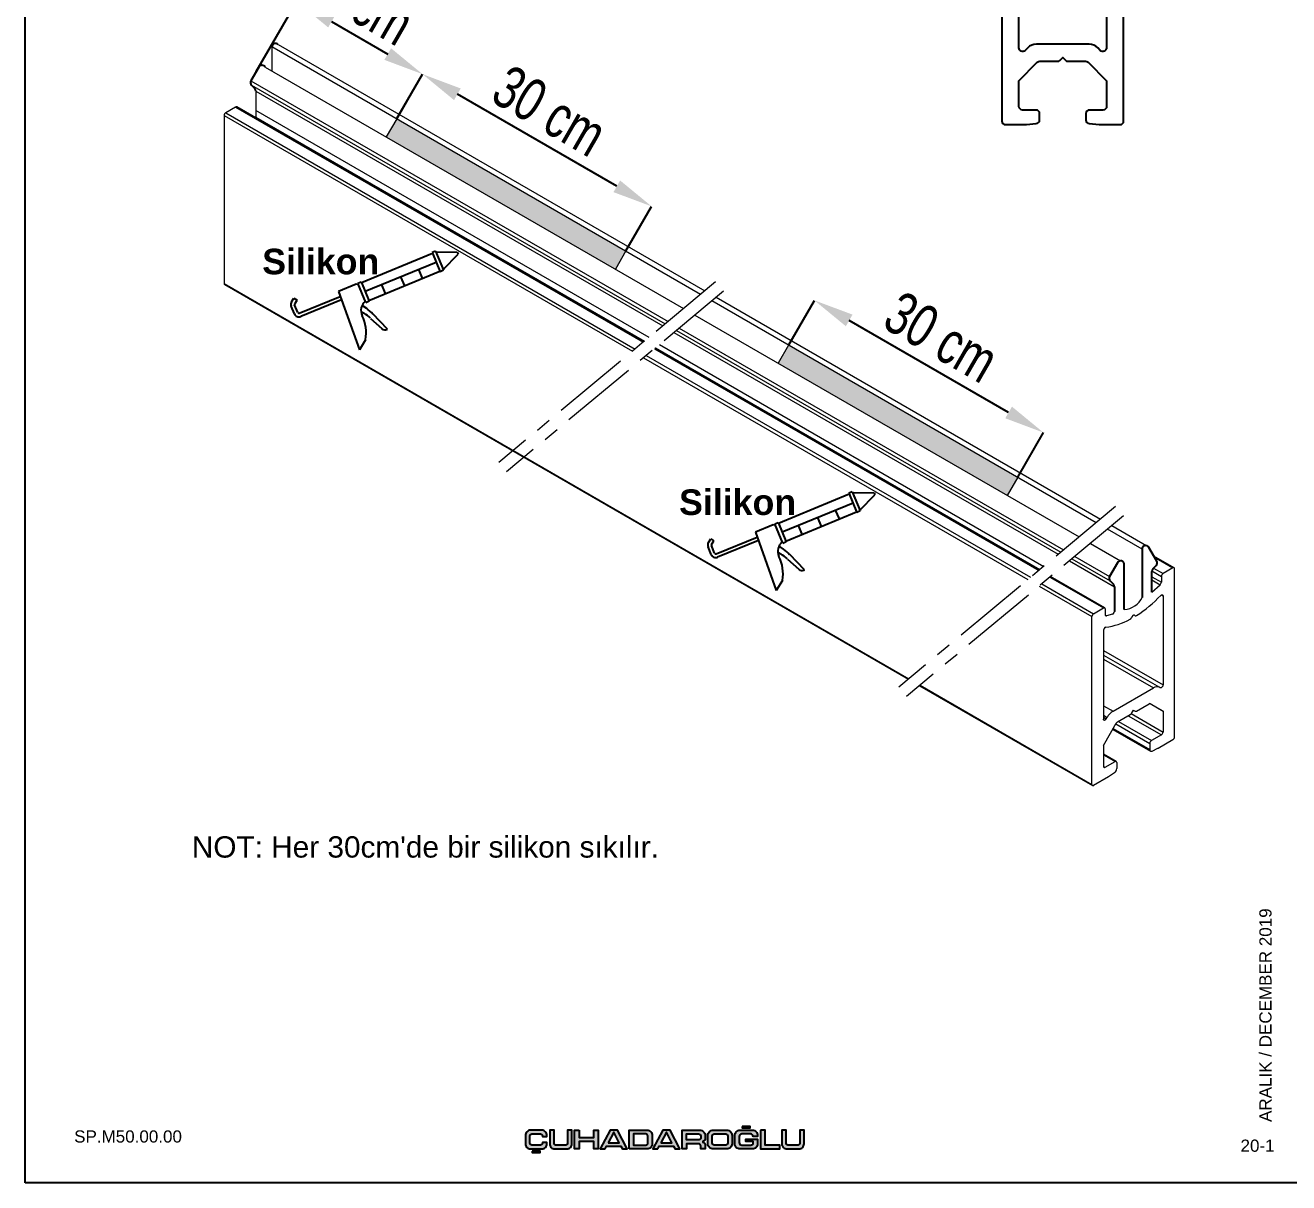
# Model space of a CAD drawing. Header units: millimetres. Extents: x 39 to 459, y 26 to 647.
# Drawn here: x 38.6 to 246.1, y 350.2 to 540.3 of the extents above; entities that cross this region are included whole.
import ezdxf

# ---------------------------------------------------------------- set-up
doc = ezdxf.new("R2010")
doc.units = ezdxf.units.MM
doc.header["$PDSIZE"] = -1
doc.linetypes.add('CENTER', pattern=[10.16, 6.35, -1.27, 1.27, -1.27])
doc.layers.add('1', color=1, linetype='Continuous')
doc.layers.add('ANTET', color=7, linetype='Continuous')
doc.layers.add('TABLO', color=7, linetype='Continuous', lineweight=15)
doc.layers.add('TABLO_GRİ', color=8, linetype='Continuous', lineweight=15)
doc.styles.add('SLDTEXTSTYLE3', font='TXT', dxfattribs={"width": 0.75})
doc.dimstyles.new('SLDDIMSTYLE1', dxfattribs={"dimtxt": 7, "dimasz": 6.604, "dimexe": 0, "dimexo": 0.0625, "dimgap": 1.75, "dimtad": 1, "dimlfac": 0.25, "dimrnd": 1e-09, "dimzin": 12, "dimdsep": 46, "dimtxsty": 'SLDTEXTSTYLE3', "dimsah": 1, "dimcen": 0.09, "dimadec": 0, "dimazin": 3, "dimtfac": 1, "dimtofl": 0, "dimtmove": 0, "dimatfit": 3, "dimfxl": 1, "dimfrac": 2, "dimtolj": 1, "dimtzin": 12, "dimarcsym": 0})

# ---------------------------------------------------------------- blocks, each defined once
blk = doc.blocks.new('*D2')
at = {"layer": 'Defpoints', "color": 0}
for p in [(76.5, 532.65), (103.85, 532.28), (99.63, 524.97)]:
    blk.add_point(p, dxfattribs=at)
at = {"layer": 'TABLO', "color": 0, "lineweight": -2}
for p, q in [((76.53, 532.7), (83.18, 544.21)), ((88.9, 540.91), (98.13, 535.58)), ((99.66, 525.02), (103.85, 532.28))]:
    blk.add_line(p, q, dxfattribs=at)
at = {"layer": 'TABLO', "color": 0}
for points in [[(89.45, 541.87), (88.35, 539.96), (83.18, 544.21)], [(97.58, 534.63), (98.68, 536.53), (103.85, 532.28)]]:
    blk.add_solid(points, dxfattribs=at)
at = {"layer": 'TABLO', "color": 0, "insert": (96.58, 546.58), "char_height": 7, "attachment_point": 2, "rotation": 330.0027, "style": 'SLDTEXTSTYLE3'}
blk.add_mtext('\\A1;2 cm', dxfattribs=at)
blk = doc.blocks.new('*D3')
at = {"layer": 'Defpoints', "color": 0}
for p in [(168.21, 495.12), (163.96, 487.76), (201.59, 466.03)]:
    blk.add_point(p, dxfattribs=at)
at = {"layer": 'TABLO', "color": 0, "lineweight": -2}
for p, q in [((163.99, 487.81), (168.21, 495.12)), ((200.12, 476.7), (173.93, 491.82)), ((201.62, 466.09), (205.84, 473.4))]:
    blk.add_line(p, q, dxfattribs=at)
at = {"layer": 'TABLO', "color": 0}
for points in [[(174.48, 492.78), (173.38, 490.87), (168.21, 495.12)], [(199.57, 475.75), (200.67, 477.66), (205.84, 473.4)]]:
    blk.add_solid(points, dxfattribs=at)
at = {"layer": 'TABLO', "color": 0, "insert": (190.86, 492.15), "char_height": 7, "attachment_point": 2, "rotation": 330.0027, "style": 'SLDTEXTSTYLE3'}
blk.add_mtext('\\A1;30 cm', dxfattribs=at)
blk = doc.blocks.new('1')
at = {"layer": '1', "color": 1, "linetype": 'Continuous', "lineweight": 25}
for p, q in [((742.59, 140.2), (752.3, 144.21)), ((752.71, 144.48), (752.26, 144.29)), ((752.26, 144.29), (752.3, 144.21)), ((752.3, 144.21), (753.31, 141.74)), ((752.71, 144.48), (753.8, 141.85)), ((752.76, 144.38), (755.7, 144.32)), ((753.76, 141.95), (755.81, 144.07)), ((755.7, 144.32), (755.81, 144.07)), ((743.1, 138.97), (752.81, 142.98)), ((750.39, 141.98), (750.9, 140.75)), ((753.8, 141.85), (753.35, 141.66)), ((742.1, 140.1), (742.55, 140.28)), ((743.19, 137.46), (742.1, 140.1)), ((742.55, 140.28), (742.59, 140.2)), ((742.59, 140.2), (743.61, 137.73)), ((743.61, 137.73), (753.31, 141.74)), ((747.95, 140.97), (748.46, 139.74)), ((753.35, 141.66), (753.31, 141.74)), ((741.86, 139.93), (739.44, 138.93)), ((739.44, 138.93), (742.3, 130.97)), ((742.19, 139.89), (741.86, 139.93)), ((745.31, 139.88), (745.82, 138.65)), ((733.4, 135.88), (732.97, 136.92)), ((733.03, 137.54), (733.35, 138.04)), ((733.35, 138.04), (733.77, 137.76)), ((733.87, 136.07), (733.43, 137.11)), ((733.45, 137.27), (733.77, 137.76)), ((734.08, 135.98), (739.67, 138.28)), ((739.86, 137.82), (734.27, 135.51)), ((743.3, 136.6), (742.68, 137.05)), ((743.19, 137.46), (743.64, 137.65)), ((743.64, 137.65), (743.61, 137.73)), ((742.52, 136.23), (742.94, 135.96)), ((743.84, 135.27), (745.39, 133.86)), ((746.17, 133.77), (744.14, 135.87)), ((746.1, 133.74), (746.17, 133.77)), ((743.14, 132.35), (742.3, 130.97))]:
    blk.add_line(p, q, dxfattribs=at)
for centre, radius, start, end in [((733.59, 137.18), 0.667, 146.955, 202.4418), ((733.59, 137.18), 0.167, 146.955, 202.4418), ((744.17, 136.33), 1.65, 129.1056, 205.0301), ((734.02, 136.13), 0.667, 202.4418, 292.4418), ((734.02, 136.13), 0.167, 202.4418, 292.4418), ((738.05, 133.3), 5.18, 349.342, 26.7738), ((739.35, 130.34), 6.67, 47.7021, 57.4658), ((739.34, 131.23), 6.67, 44.0229, 53.5851), ((745.84, 134.35), 0.667, 227.7021, 292.4418)]:
    blk.add_arc(centre, radius, start, end, dxfattribs=at)
at = {"color": 1, "insert": (729, 144.8), "char_height": 3.5, "attachment_point": 1}
blk.add_mtext_dynamic_manual_height_columns('{\\fArial|b1|i0|c162|p34;Silikon}', width=15.3544, gutter_width=12.5, heights=[0], dxfattribs=at)
blk = doc.blocks.new('3874')
at = {"color": 0}
for points in [[(4037.9, 972.46), (4037.9, 976.16, 0.767327), (4037.34, 976.31), (4036.69, 975.19, 0.339454), (4036.73, 974.83), (4037.01, 974.55, -0.198912), (4037.1, 974.34), (4037.1, 972.3, -0.493145), (4036.72, 972.01), (4035.72, 972.28, -0.339454), (4035.5, 972.57), (4035.5, 972.96, 0.414214), (4035.2, 973.26), (4034.2, 973.26, 0.414214), (4033.9, 972.96), (4033.9, 955.56, 0.414214), (4034.2, 955.26), (4035.89, 955.26, 0.02182), (4035.91, 955.26), (4036.72, 955.34, 0.388879), (4037, 955.64), (4037, 956.16, 0.414214), (4036.7, 956.46), (4035.6, 956.46, -0.414214), (4035.3, 956.76), (4035.3, 958.86), (4036.81, 960.38, -0.198912), (4037.02, 960.46), (4038.51, 960.46, 0.198912), (4038.65, 960.52), (4038.9, 960.76), (4039.14, 960.52, 0.198912), (4039.28, 960.46), (4040.77, 960.46, -0.198912), (4040.98, 960.38), (4042.5, 958.86), (4042.5, 956.76, -0.414214), (4042.2, 956.46), (4041.1, 956.46, 0.414214), (4040.8, 956.16), (4040.8, 955.64, 0.388879), (4041.07, 955.34), (4041.89, 955.26, 0.02182), (4041.91, 955.26), (4043.6, 955.26, 0.414214), (4043.9, 955.56), (4043.9, 972.96, 0.414214), (4043.6, 973.26), (4042.6, 973.26, 0.414214), (4042.3, 972.96), (4042.3, 972.57, -0.339454), (4042.07, 972.28), (4041.07, 972.01, -0.493145), (4040.7, 972.3), (4040.7, 974.34, -0.198912), (4040.78, 974.55), (4041.06, 974.83, 0.339454), (4041.11, 975.19), (4040.46, 976.31, 0.767327), (4039.9, 976.16), (4039.9, 972.46, -1)], [(4035.81, 961.36, -0.668179), (4035.3, 961.57), (4035.3, 970.97, -0.493145), (4035.67, 971.26), (4038.38, 970.53, 0.017693), (4038.52, 970.5, 0.249075), (4038.79, 970.58), (4038.9, 970.69), (4039.01, 970.58, 0.249075), (4039.28, 970.5, 0.017693), (4039.41, 970.53), (4042.12, 971.26, -0.493145), (4042.5, 970.97), (4042.5, 961.57, -0.668179), (4041.98, 961.36), (4041.77, 961.57, 0.198912), (4041.06, 961.86), (4036.73, 961.86, 0.198912), (4036.02, 961.57)]]:
    blk.add_lwpolyline(points, format="xyb", close=True, dxfattribs=at)
blk = doc.blocks.new('*D6')
at = {"layer": 'Defpoints', "color": 0}
for p in [(103.85, 532.28), (99.6, 524.91), (137.23, 503.19)]:
    blk.add_point(p, dxfattribs=at)
at = {"layer": 'TABLO', "color": 0, "lineweight": -2}
for p, q in [((99.63, 524.97), (103.85, 532.28)), ((135.76, 513.86), (109.57, 528.98)), ((137.26, 503.24), (141.48, 510.56))]:
    blk.add_line(p, q, dxfattribs=at)
at = {"layer": 'TABLO', "color": 0}
for points in [[(110.12, 529.93), (109.02, 528.02), (103.85, 532.28)], [(135.21, 512.9), (136.31, 514.81), (141.48, 510.56)]]:
    blk.add_solid(points, dxfattribs=at)
at = {"layer": 'TABLO', "color": 0, "insert": (126.5, 529.31), "char_height": 7, "attachment_point": 2, "rotation": 330.0027, "style": 'SLDTEXTSTYLE3'}
blk.add_mtext('\\A1;30 cm', dxfattribs=at)
blk = doc.blocks.new('ÇUHADAROĞLU')
at = {"layer": 'ANTET'}
h = blk.add_hatch(color=7, dxfattribs=at)
h.paths.add_polyline_path([(159.1, 19.64, -0.414214), (159.42, 19.96), (160.84, 19.96, -0.414214), (161.16, 19.64), (161.16, 19.54), (161.9, 19.54), (161.9, 19.73, 0.414214), (161.05, 20.59), (159.21, 20.59, 0.414214), (158.36, 19.73), (158.36, 18.36, 0.414214), (159.21, 17.51), (161.05, 17.51, 0.414214), (161.9, 18.36), (161.9, 18.55), (161.16, 18.55), (161.16, 18.46, -0.414214), (160.84, 18.13), (159.42, 18.13, -0.414214), (159.1, 18.46)])
h.paths.add_polyline_path([(159.48, 17.12), (159.48, 16.9), (160.78, 16.9), (160.78, 17.12)])
h.paths.add_polyline_path([(165.15, 17.51, 0.414214), (166, 18.36), (166, 20.59), (165.29, 20.59), (165.29, 18.39, -0.414214), (165.03, 18.13), (163.32, 18.13, -0.414214), (163.06, 18.39), (163.06, 20.59), (162.35, 20.59), (162.35, 18.36, 0.414214), (163.2, 17.51)])
h.paths.add_polyline_path([(167.19, 18.73), (169.58, 18.73), (169.58, 17.51), (170.32, 17.51), (170.32, 20.59), (169.58, 20.59), (169.58, 19.36), (167.19, 19.36), (167.19, 20.59), (166.45, 20.59), (166.45, 17.51), (167.19, 17.51)])
h.paths.add_polyline_path([(170.66, 17.51), (171.46, 17.51), (171.69, 17.95), (174.05, 17.95), (174.29, 17.51), (175.09, 17.51), (173.48, 20.6), (172.27, 20.6)])
h.paths.add_polyline_path([(171.97, 18.49), (172.87, 20.23), (173.78, 18.49)], flags=16)
h.paths.add_polyline_path([(175.43, 17.51), (178.34, 17.51, 0.414214), (179.19, 18.36), (179.19, 19.73, 0.414214), (178.34, 20.59), (175.43, 20.59)])
h.paths.add_polyline_path([(176.14, 19.96), (178.15, 19.96, -0.414214), (178.47, 19.64), (178.47, 18.46, -0.414214), (178.15, 18.13), (176.14, 18.13)], flags=16)
h.paths.add_polyline_path([(180.34, 17.95), (182.7, 17.95), (182.94, 17.51), (183.74, 17.51), (182.13, 20.6), (180.92, 20.6), (179.31, 17.51), (180.11, 17.51)])
h.paths.add_polyline_path([(180.62, 18.49), (181.52, 20.23), (182.43, 18.49)], flags=16)
h.paths.add_polyline_path([(184.84, 18.34), (186.84, 18.34, -0.414214), (187.17, 18.02), (187.17, 17.51), (187.88, 17.51), (187.88, 18.21, 0.203358), (187.78, 18.44, 0.098259), (187.5, 18.62), (187.5, 18.7, 0.058399), (187.74, 18.83, 0.246853), (187.88, 19.09), (187.88, 19.73, 0.414214), (187.03, 20.59), (184.13, 20.59), (184.13, 17.51), (184.84, 17.51)])
h.paths.add_polyline_path([(184.84, 18.99), (184.84, 19.96), (186.82, 19.96, -0.414214), (187.17, 19.61), (187.17, 19.31, -0.414214), (186.84, 18.99)], flags=16)
h.paths.add_polyline_path([(191.45, 17.51, 0.414214), (192.31, 18.36), (192.31, 19.73, 0.414214), (191.45, 20.59), (189.19, 20.59, 0.414214), (188.33, 19.73), (188.33, 18.36, 0.414214), (189.19, 17.51)])
h.paths.add_polyline_path([(189.37, 18.13, -0.414214), (189.05, 18.46), (189.05, 19.64, -0.414214), (189.37, 19.96), (191.27, 19.96, -0.414214), (191.59, 19.64), (191.59, 18.46, -0.414214), (191.27, 18.13)], flags=16)
h.paths.add_polyline_path([(193.61, 17.51), (195.66, 17.51, 0.414214), (196.51, 18.36), (196.51, 19.11), (194.59, 19.11), (194.59, 18.7), (195.78, 18.7), (195.78, 18.54, -0.414214), (195.37, 18.13), (193.9, 18.13, -0.414214), (193.49, 18.54), (193.49, 19.55, -0.414214), (193.9, 19.96), (195.37, 19.96, -0.407741), (195.78, 19.56), (196.51, 19.56), (196.51, 19.73, 0.414214), (195.66, 20.59), (193.61, 20.59, 0.414214), (192.76, 19.73), (192.76, 18.36, 0.414214)])
h.paths.add_polyline_path([(195.28, 20.97), (195.28, 21.19), (193.99, 21.19), (193.99, 20.97)])
h.paths.add_polyline_path([(200.14, 17.51), (200.14, 18.13), (197.76, 18.13), (197.76, 20.59), (196.97, 20.59), (196.97, 17.51)])
h.paths.add_polyline_path([(201.2, 18.39), (201.2, 20.59), (200.48, 20.59), (200.48, 18.36, 0.414214), (201.34, 17.51), (203.28, 17.51, 0.414214), (204.13, 18.36), (204.13, 20.59), (203.42, 20.59), (203.42, 18.39, -0.414214), (203.16, 18.13), (201.46, 18.13, -0.414214)])
h = blk.add_hatch(color=7, dxfattribs=at)
h.paths.add_polyline_path([(159.1, 19.64, -0.414214), (159.42, 19.96), (160.84, 19.96, -0.414214), (161.16, 19.64), (161.16, 19.54), (161.9, 19.54), (161.9, 19.73, 0.414214), (161.05, 20.59), (159.21, 20.59, 0.414214), (158.36, 19.73), (158.36, 18.36, 0.414214), (159.21, 17.51), (161.05, 17.51, 0.414214), (161.9, 18.36), (161.9, 18.55), (161.16, 18.55), (161.16, 18.46, -0.414214), (160.84, 18.13), (159.42, 18.13, -0.414214), (159.1, 18.46)])
h.paths.add_polyline_path([(159.48, 17.12), (159.48, 16.9), (160.78, 16.9), (160.78, 17.12)])
h.paths.add_polyline_path([(165.15, 17.51, 0.414214), (166, 18.36), (166, 20.59), (165.29, 20.59), (165.29, 18.39, -0.414214), (165.03, 18.13), (163.32, 18.13, -0.414214), (163.06, 18.39), (163.06, 20.59), (162.35, 20.59), (162.35, 18.36, 0.414214), (163.2, 17.51)])
h.paths.add_polyline_path([(167.19, 18.73), (169.58, 18.73), (169.58, 17.51), (170.32, 17.51), (170.32, 20.59), (169.58, 20.59), (169.58, 19.36), (167.19, 19.36), (167.19, 20.59), (166.45, 20.59), (166.45, 17.51), (167.19, 17.51)])
h.paths.add_polyline_path([(170.66, 17.51), (171.46, 17.51), (171.69, 17.95), (174.05, 17.95), (174.29, 17.51), (175.09, 17.51), (173.48, 20.6), (172.27, 20.6)])
h.paths.add_polyline_path([(171.97, 18.49), (172.87, 20.23), (173.78, 18.49)], flags=16)
h.paths.add_polyline_path([(175.43, 17.51), (178.34, 17.51, 0.414214), (179.19, 18.36), (179.19, 19.73, 0.414214), (178.34, 20.59), (175.43, 20.59)])
h.paths.add_polyline_path([(176.14, 19.96), (178.15, 19.96, -0.414214), (178.47, 19.64), (178.47, 18.46, -0.414214), (178.15, 18.13), (176.14, 18.13)], flags=16)
h.paths.add_polyline_path([(180.34, 17.95), (182.7, 17.95), (182.94, 17.51), (183.74, 17.51), (182.13, 20.6), (180.92, 20.6), (179.31, 17.51), (180.11, 17.51)])
h.paths.add_polyline_path([(180.62, 18.49), (181.52, 20.23), (182.43, 18.49)], flags=16)
h.paths.add_polyline_path([(184.84, 18.34), (186.84, 18.34, -0.414214), (187.17, 18.02), (187.17, 17.51), (187.88, 17.51), (187.88, 18.21, 0.203358), (187.78, 18.44, 0.098259), (187.5, 18.62), (187.5, 18.7, 0.058399), (187.74, 18.83, 0.246853), (187.88, 19.09), (187.88, 19.73, 0.414214), (187.03, 20.59), (184.13, 20.59), (184.13, 17.51), (184.84, 17.51)])
h.paths.add_polyline_path([(184.84, 18.99), (184.84, 19.96), (186.82, 19.96, -0.414214), (187.17, 19.61), (187.17, 19.31, -0.414214), (186.84, 18.99)], flags=16)
h.paths.add_polyline_path([(191.45, 17.51, 0.414214), (192.31, 18.36), (192.31, 19.73, 0.414214), (191.45, 20.59), (189.19, 20.59, 0.414214), (188.33, 19.73), (188.33, 18.36, 0.414214), (189.19, 17.51)])
h.paths.add_polyline_path([(189.37, 18.13, -0.414214), (189.05, 18.46), (189.05, 19.64, -0.414214), (189.37, 19.96), (191.27, 19.96, -0.414214), (191.59, 19.64), (191.59, 18.46, -0.414214), (191.27, 18.13)], flags=16)
h.paths.add_polyline_path([(193.61, 17.51), (195.66, 17.51, 0.414214), (196.51, 18.36), (196.51, 19.11), (194.59, 19.11), (194.59, 18.7), (195.78, 18.7), (195.78, 18.54, -0.414214), (195.37, 18.13), (193.9, 18.13, -0.414214), (193.49, 18.54), (193.49, 19.55, -0.414214), (193.9, 19.96), (195.37, 19.96, -0.407741), (195.78, 19.56), (196.51, 19.56), (196.51, 19.73, 0.414214), (195.66, 20.59), (193.61, 20.59, 0.414214), (192.76, 19.73), (192.76, 18.36, 0.414214)])
h.paths.add_polyline_path([(195.28, 20.97), (195.28, 21.19), (193.99, 21.19), (193.99, 20.97)])
h.paths.add_polyline_path([(200.14, 17.51), (200.14, 18.13), (197.76, 18.13), (197.76, 20.59), (196.97, 20.59), (196.97, 17.51)])
h.paths.add_polyline_path([(201.2, 18.39), (201.2, 20.59), (200.48, 20.59), (200.48, 18.36, 0.414214), (201.34, 17.51), (203.28, 17.51, 0.414214), (204.13, 18.36), (204.13, 20.59), (203.42, 20.59), (203.42, 18.39, -0.414214), (203.16, 18.13), (201.46, 18.13, -0.414214)])
at = {"layer": 'ANTET', "color": 7}
for points in [[(193.99, 21.19), (193.99, 20.97), (195.28, 20.97), (195.28, 21.19)], [(193.99, 21.19), (193.99, 20.97), (195.28, 20.97), (195.28, 21.19)], [(167.19, 20.59), (167.19, 19.36), (169.58, 19.36), (169.58, 20.59), (170.32, 20.59), (170.32, 17.51), (169.58, 17.51), (169.58, 18.73), (167.19, 18.73), (167.19, 17.51), (166.45, 17.51), (166.45, 20.59)], [(167.19, 20.59), (167.19, 19.36), (169.58, 19.36), (169.58, 20.59), (170.32, 20.59), (170.32, 17.51), (169.58, 17.51), (169.58, 18.73), (167.19, 18.73), (167.19, 17.51), (166.45, 17.51), (166.45, 20.59)], [(171.46, 17.51), (171.69, 17.95), (174.05, 17.95), (174.29, 17.51), (175.09, 17.51), (173.48, 20.6), (172.27, 20.6), (170.66, 17.51)], [(171.46, 17.51), (171.69, 17.95), (174.05, 17.95), (174.29, 17.51), (175.09, 17.51), (173.48, 20.6), (172.27, 20.6), (170.66, 17.51)], [(171.97, 18.49), (173.78, 18.49), (172.87, 20.23)], [(171.97, 18.49), (173.78, 18.49), (172.87, 20.23)], [(180.11, 17.51), (180.34, 17.95), (182.7, 17.95), (182.94, 17.51), (183.74, 17.51), (182.13, 20.6), (180.92, 20.6), (179.31, 17.51)], [(180.11, 17.51), (180.34, 17.95), (182.7, 17.95), (182.94, 17.51), (183.74, 17.51), (182.13, 20.6), (180.92, 20.6), (179.31, 17.51)], [(180.62, 18.49), (182.43, 18.49), (181.52, 20.23)], [(180.62, 18.49), (182.43, 18.49), (181.52, 20.23)], [(196.97, 20.59), (196.97, 17.51), (200.14, 17.51), (200.14, 18.13), (197.76, 18.13), (197.76, 20.59)], [(196.97, 20.59), (196.97, 17.51), (200.14, 17.51), (200.14, 18.13), (197.76, 18.13), (197.76, 20.59)], [(159.48, 17.12), (159.48, 16.9), (160.78, 16.9), (160.78, 17.12)], [(159.48, 17.12), (159.48, 16.9), (160.78, 16.9), (160.78, 17.12)]]:
    blk.add_lwpolyline(points, close=True, dxfattribs=at)
for points in [[(159.42, 18.13, -0.414214), (159.1, 18.46), (159.1, 19.64, -0.414214), (159.42, 19.96), (160.84, 19.96, -0.414214), (161.16, 19.64), (161.16, 19.54), (161.9, 19.54), (161.9, 19.73, 0.414214), (161.05, 20.59), (159.21, 20.59, 0.414214), (158.36, 19.73), (158.36, 18.36, 0.414214), (159.21, 17.51), (161.05, 17.51, 0.414214), (161.9, 18.36), (161.9, 18.55), (161.16, 18.55), (161.16, 18.46, -0.414214), (160.84, 18.13)], [(159.42, 18.13, -0.414214), (159.1, 18.46), (159.1, 19.64, -0.414214), (159.42, 19.96), (160.84, 19.96, -0.414214), (161.16, 19.64), (161.16, 19.54), (161.9, 19.54), (161.9, 19.73, 0.414214), (161.05, 20.59), (159.21, 20.59, 0.414214), (158.36, 19.73), (158.36, 18.36, 0.414214), (159.21, 17.51), (161.05, 17.51, 0.414214), (161.9, 18.36), (161.9, 18.55), (161.16, 18.55), (161.16, 18.46, -0.414214), (160.84, 18.13)], [(165.03, 18.13), (163.32, 18.13, -0.414214), (163.06, 18.39), (163.06, 20.59), (162.35, 20.59), (162.35, 18.36, 0.414214), (163.2, 17.51), (165.15, 17.51, 0.414214), (166, 18.36), (166, 20.59), (165.29, 20.59), (165.29, 18.39, -0.414214)], [(165.03, 18.13), (163.32, 18.13, -0.414214), (163.06, 18.39), (163.06, 20.59), (162.35, 20.59), (162.35, 18.36, 0.414214), (163.2, 17.51), (165.15, 17.51, 0.414214), (166, 18.36), (166, 20.59), (165.29, 20.59), (165.29, 18.39, -0.414214)], [(175.43, 17.51), (175.43, 20.59), (178.34, 20.59, -0.414214), (179.19, 19.73), (179.19, 18.36, -0.414214), (178.34, 17.51)], [(175.43, 17.51), (175.43, 20.59), (178.34, 20.59, -0.414214), (179.19, 19.73), (179.19, 18.36, -0.414214), (178.34, 17.51)], [(178.47, 19.64, 0.414214), (178.15, 19.96), (176.14, 19.96), (176.14, 18.13), (178.15, 18.13, 0.414214), (178.47, 18.46)], [(178.47, 19.64, 0.414214), (178.15, 19.96), (176.14, 19.96), (176.14, 18.13), (178.15, 18.13, 0.414214), (178.47, 18.46)], [(187.88, 18.21), (187.88, 17.51), (187.17, 17.51), (187.17, 18.02, 0.414214), (186.84, 18.34), (184.84, 18.34), (184.84, 17.51), (184.13, 17.51), (184.13, 20.59), (187.03, 20.59, -0.414214), (187.88, 19.73), (187.88, 19.09, -0.246853), (187.74, 18.83, -0.058399), (187.5, 18.7), (187.5, 18.62, -0.098259), (187.78, 18.44, -0.203358)], [(187.88, 18.21), (187.88, 17.51), (187.17, 17.51), (187.17, 18.02, 0.414214), (186.84, 18.34), (184.84, 18.34), (184.84, 17.51), (184.13, 17.51), (184.13, 20.59), (187.03, 20.59, -0.414214), (187.88, 19.73), (187.88, 19.09, -0.246853), (187.74, 18.83, -0.058399), (187.5, 18.7), (187.5, 18.62, -0.098259), (187.78, 18.44, -0.203358)], [(186.82, 19.96, -0.414214), (187.17, 19.61), (187.17, 19.31, -0.414214), (186.84, 18.99), (184.84, 18.99), (184.84, 19.96)], [(186.82, 19.96, -0.414214), (187.17, 19.61), (187.17, 19.31, -0.414214), (186.84, 18.99), (184.84, 18.99), (184.84, 19.96)], [(191.45, 17.51), (189.19, 17.51, -0.414214), (188.33, 18.36), (188.33, 19.73, -0.414214), (189.19, 20.59), (191.45, 20.59, -0.414214), (192.31, 19.73), (192.31, 18.36, -0.414214)], [(191.45, 17.51), (189.19, 17.51, -0.414214), (188.33, 18.36), (188.33, 19.73, -0.414214), (189.19, 20.59), (191.45, 20.59, -0.414214), (192.31, 19.73), (192.31, 18.36, -0.414214)], [(191.59, 19.64), (191.59, 18.46, -0.414214), (191.27, 18.13), (189.37, 18.13, -0.414214), (189.05, 18.46), (189.05, 19.64, -0.414214), (189.37, 19.96), (191.27, 19.96, -0.414214)], [(191.59, 19.64), (191.59, 18.46, -0.414214), (191.27, 18.13), (189.37, 18.13, -0.414214), (189.05, 18.46), (189.05, 19.64, -0.414214), (189.37, 19.96), (191.27, 19.96, -0.414214)], [(195.78, 18.54), (195.78, 18.7), (194.59, 18.7), (194.59, 19.11), (196.51, 19.11), (196.51, 18.36, -0.414214), (195.66, 17.51), (193.61, 17.51, -0.414214), (192.76, 18.36), (192.76, 19.73, -0.414214), (193.61, 20.59), (195.66, 20.59, -0.414214), (196.51, 19.73), (196.51, 19.56), (195.78, 19.56, 0.407741), (195.37, 19.96), (193.9, 19.96, 0.414214), (193.49, 19.55), (193.49, 18.54, 0.414214), (193.9, 18.13), (195.37, 18.13, 0.414214)], [(195.78, 18.54), (195.78, 18.7), (194.59, 18.7), (194.59, 19.11), (196.51, 19.11), (196.51, 18.36, -0.414214), (195.66, 17.51), (193.61, 17.51, -0.414214), (192.76, 18.36), (192.76, 19.73, -0.414214), (193.61, 20.59), (195.66, 20.59, -0.414214), (196.51, 19.73), (196.51, 19.56), (195.78, 19.56, 0.407741), (195.37, 19.96), (193.9, 19.96, 0.414214), (193.49, 19.55), (193.49, 18.54, 0.414214), (193.9, 18.13), (195.37, 18.13, 0.414214)], [(201.34, 17.51), (203.28, 17.51, 0.414214), (204.13, 18.36), (204.13, 20.59), (203.42, 20.59), (203.42, 18.39, -0.414214), (203.16, 18.13), (201.46, 18.13, -0.414214), (201.2, 18.39), (201.2, 20.59), (200.48, 20.59), (200.48, 18.36, 0.414214)], [(201.34, 17.51), (203.28, 17.51, 0.414214), (204.13, 18.36), (204.13, 20.59), (203.42, 20.59), (203.42, 18.39, -0.414214), (203.16, 18.13), (201.46, 18.13, -0.414214), (201.2, 18.39), (201.2, 20.59), (200.48, 20.59), (200.48, 18.36, 0.414214)]]:
    blk.add_lwpolyline(points, format="xyb", close=True, dxfattribs=at)
blk = doc.blocks.new('SP.KTGR.1A')
at = {"insert": (-248.38, 1804.14), "char_height": 2, "width": 54.4479, "attachment_point": 1}
blk.add_mtext('{\\fArial Unicode MS|b0|i0|c0|p34;\\C7;SP.M50.00.00}', dxfattribs=at)
blk = doc.blocks.new('MN50.S.1')
at = {"color": 252}
blk.add_lwpolyline([(9907.25, 888.56), (9907.25, 1185.56), (10117.25, 1185.56), (10117.25, 888.56)], close=True, dxfattribs=at)
for name, p in [('SP.KTGR.1A', (10163.66, -906.98)), ('ÇUHADAROĞLU', (9831.04, 876.61))]:
    blk.add_blockref(name, p)

msp = doc.modelspace()

# ---------------------------------------------------------------- hatches: boundary and pattern name
for points in [[(137.23, 503.19), (99.598, 524.914), (97.894, 521.961), (135.525, 500.237)], [(163.96, 487.759), (162.255, 484.806), (199.886, 463.082), (201.591, 466.035)]]:
    msp.add_hatch(color=1).paths.add_polyline_path(points)

# ---------------------------------------------------------------- linework, layer by layer
at = {"color": 7, "linetype": 'Continuous', "lineweight": 15}
for p, q in [((149.519, 496.095), (79.105, 536.744)), ((79.105, 536.744), (79.105, 532.808)), ((80.121, 537.175), (150.239, 496.696)), ((78, 533.446), (146.728, 493.77)), ((75.661, 531.194), (144.174, 491.642)), ((75.756, 530.47), (143.699, 491.247)), ((76.481, 529.497), (143.306, 490.919)), ((76.481, 529.497), (76.481, 525.092)), ((71.251, 525.474), (138.313, 486.759)), ((71.251, 525.474), (71.251, 497.881)), ((73.151, 526.885), (71.522, 525.944)), ((71.522, 525.944), (138.758, 487.13)), ((73.151, 526.885), (140.091, 488.241)), ((140.183, 488.318), (73.343, 526.904)), ((76.481, 525.238), (140.287, 488.404)), ((99.598, 524.914), (97.894, 521.961)), ((137.261, 503.244), (135.525, 500.237)), ((71.251, 497.881), (183.721, 432.953)), ((71.33, 497.705), (183.629, 432.877)), ((214.49, 458.589), (151.364, 495.03)), ((152.085, 495.63), (215.21, 459.189)), ((148.573, 492.705), (211.699, 456.263)), ((145.152, 489.854), (208.277, 453.412)), ((145.545, 490.181), (208.67, 453.74)), ((146.019, 490.577), (209.145, 454.135)), ((163.96, 487.759), (162.255, 484.806)), ((140.159, 485.694), (203.284, 449.252)), ((140.603, 486.064), (203.729, 449.623)), ((141.937, 487.175), (205.062, 450.734)), ((205.154, 450.811), (142.029, 487.252)), ((142.132, 487.338), (205.258, 450.897)), ((201.622, 466.089), (199.886, 463.082)), ((222.036, 454.232), (216.335, 457.523)), ((217.056, 458.124), (222.802, 454.806)), ((213.544, 455.198), (218.522, 452.324)), ((210.516, 452.675), (216.797, 449.048)), ((210.99, 453.07), (216.702, 449.773)), ((227.3, 451.193), (223.973, 453.114)), ((224.085, 452.919), (227.108, 451.174)), ((210.123, 452.347), (217.522, 448.076)), ((227.108, 451.174), (225.479, 450.234)), ((227.38, 423.425), (227.38, 451.017)), ((205.574, 448.557), (214.075, 443.65)), ((206.908, 449.669), (215.704, 444.591)), ((215.896, 444.61), (207, 449.745)), ((223.636, 447.18), (225.006, 448.395)), ((225.207, 449.763), (225.207, 448.814)), ((205.13, 448.187), (213.803, 443.18)), ((225.479, 446.57), (225.479, 431.962)), ((214.075, 443.65), (215.704, 444.591)), ((215.976, 444.434), (215.976, 443.485)), ((213.803, 415.587), (213.803, 443.18)), ((217.163, 443.563), (216.177, 443.298)), ((217.522, 444), (217.456, 443.855)), ((220.4, 443.16), (220.275, 442.944)), ((220.782, 443.383), (220.908, 443.31)), ((220.784, 443.382), (220.908, 443.31)), ((215.704, 440.927), (215.704, 426.319)), ((215.704, 436.849), (224.876, 431.554)), ((185.475, 431.811), (213.883, 415.411)), ((185.567, 431.888), (213.803, 415.587)), ((217.267, 427.621), (223.916, 431.459)), ((225.015, 431.473), (224.876, 431.554)), ((220.592, 427.815), (220.264, 427.247)), ((220.591, 427.815), (220.919, 427.626)), ((220.592, 427.815), (220.919, 427.626)), ((221.111, 427.645), (223.194, 428.847)), ((223.378, 428.871), (225.479, 427.658)), ((225.479, 427.658), (223.386, 428.866)), ((225.479, 427.658), (225.479, 424.209)), ((215.704, 422.015), (217.797, 425.64)), ((216.168, 426.365), (216.307, 426.607)), ((220.072, 427.045), (217.989, 425.842)), ((217.223, 424.646), (223.426, 421.064)), ((225.207, 423.739), (223.578, 422.798)), ((215.704, 422.015), (215.704, 418.566)), ((223.307, 422.328), (223.307, 421.328)), ((223.679, 421.074), (224.653, 421.538)), ((224.676, 421.551), (227.108, 422.955)), ((217.797, 419.369), (215.704, 420.577)), ((215.976, 418.409), (217.605, 419.35)), ((217.504, 417.51), (216.53, 416.849)), ((217.876, 419.193), (217.876, 418.193)), ((216.507, 416.834), (214.075, 415.431))]:
    msp.add_line(p, q, dxfattribs=at)
at = {"color": 0}
for p, q in [((76.961, 533.445), (75.661, 531.194)), ((75.756, 530.47), (76.305, 529.921)), ((224.455, 452.278), (223.155, 454.53)), ((222.036, 454.23), (222.036, 446.289)), ((218.002, 452.024), (216.702, 449.773)), ((219.122, 444.324), (219.122, 451.724)), ((223.636, 447.18), (223.636, 450.581)), ((223.811, 451.005), (224.36, 451.554)), ((216.797, 449.048), (217.346, 448.5)), ((217.522, 448.076), (217.522, 444))]:
    msp.add_line(p, q, dxfattribs=at)
at = {"color": 8, "linetype": 'Continuous', "lineweight": 15}
for p, q in [((141.048, 489.038), (76.481, 526.312)), ((142.767, 487.867), (205.892, 451.425)), ((223.642, 450.667), (225.207, 449.763)), ((223.932, 451.127), (225.479, 450.234)), ((223.636, 449.722), (225.207, 448.814)), ((223.636, 449.187), (225.006, 448.395)), ((225.207, 446.727), (225.479, 446.57)), ((215.985, 443.409), (216.177, 443.298)), ((215.704, 437.605), (225.479, 431.962)), ((215.704, 436.199), (223.916, 431.459)), ((215.704, 428.523), (217.267, 427.621)), ((215.704, 426.956), (216.307, 426.607)), ((215.704, 426.633), (216.168, 426.365)), ((217.74, 425.541), (223.307, 422.328)), ((218.147, 425.934), (223.578, 422.798)), ((219.776, 426.874), (225.207, 423.739)), ((220.251, 427.227), (225.479, 424.209)), ((217.307, 424.792), (223.307, 421.328)), ((215.704, 420.447), (217.605, 419.35)), ((215.704, 418.566), (215.976, 418.409))]:
    msp.add_line(p, q, dxfattribs=at)
at = {"color": 7, "linetype": 'Continuous', "lineweight": 15, "flags": 128}
for points in [[(225.105, 446.645), (225.169, 446.702), (225.236, 446.742), (225.3, 446.762), (225.359, 446.761), (225.409, 446.74), (225.447, 446.699), (225.471, 446.641), (225.479, 446.57)], [(215.976, 443.485), (215.979, 443.436), (215.99, 443.392), (216.008, 443.356), (216.032, 443.326), (216.061, 443.306), (216.096, 443.294), (216.135, 443.291), (216.177, 443.298)], [(220.784, 443.382), (220.742, 443.397), (220.695, 443.399), (220.644, 443.387), (220.592, 443.363), (220.539, 443.326), (220.488, 443.279), (220.441, 443.223), (220.4, 443.16)], [(225.479, 431.962), (225.467, 431.865), (225.433, 431.762), (225.38, 431.663), (225.311, 431.576), (225.234, 431.509), (225.155, 431.468), (225.08, 431.455), (225.015, 431.473)], [(216.168, 426.365), (216.104, 426.273), (216.028, 426.199), (215.949, 426.149), (215.872, 426.126), (215.803, 426.134), (215.75, 426.172), (215.716, 426.235), (215.704, 426.319)], [(223.307, 421.328), (223.314, 421.245), (223.334, 421.174), (223.368, 421.115), (223.414, 421.072), (223.47, 421.046), (223.534, 421.037), (223.604, 421.047), (223.679, 421.074)]]:
    msp.add_lwpolyline(points, dxfattribs=at)
at = {"color": 0}
for centre, start, end in [((79.705, 536.742), 46.118, 180), ((77.481, 533.145), 30.00538, 150), ((76.181, 530.894), 150, 225), ((75.881, 529.497), 360, 45), ((222.636, 454.23), 30, 180), ((218.522, 451.724), 0, 150), ((224.236, 450.581), 135, 180), ((223.936, 451.978), 314.99915, 29.99915), ((217.222, 449.473), 150, 225), ((216.922, 448.076), 360, 45)]:
    msp.add_arc(centre, 0.6, start, end, dxfattribs=at)
at = {"color": 7, "linetype": 'Continuous', "lineweight": 15}
for centre, radius, start, end in [((71.84, 525.447), 0.59, 122.60548, 177.39452), ((73.264, 526.728), 0.193, 65.69288, 125.61758), ((71.433, 497.858), 0.184, 172.74417, 235.94365), ((227.214, 451.044), 0.168, 350.78596, 129.20329), ((224.606, 448.845), 0.602, 311.62838, 357.06537), ((225.797, 449.737), 0.59, 122.60548, 177.39452), ((218.848, 447.888), 3.574, 274.38788, 334.06421), ((209.717, 461.152), 21.149, 302.60331, 316.68935), ((215.81, 444.461), 0.168, 350.78596, 129.20329), ((214.393, 443.153), 0.59, 122.60548, 177.39452), ((214.638, 452.628), 11.287, 277.32928, 298.77649), ((216.978, 444.042), 0.514, 291.21077, 338.65082), ((219.798, 443.204), 0.543, 300.14447, 331.35609), ((220.988, 443.493), 0.2, 246.38077, 308.21175), ((216.238, 440.924), 0.534, 107.49296, 179.65514), ((224.478, 430.674), 0.966, 65.68605, 125.61817), ((218.733, 425.271), 2.77, 121.95467, 151.14439), ((220.999, 427.802), 0.193, 245.68605, 305.61817), ((223.307, 428.69), 0.193, 65.68605, 125.61817), ((218.282, 425.372), 0.554, 121.95467, 151.14439), ((219.779, 427.515), 0.554, 301.95467, 331.14439), ((224.89, 424.236), 0.59, 302.60548, 357.39452), ((226.79, 423.452), 0.59, 302.60548, 357.39452), ((223.896, 422.301), 0.59, 122.60548, 177.39452), ((224.507, 421.844), 0.339, 295.51909, 300.04768), ((217.711, 419.22), 0.168, 350.78596, 129.20329), ((215.87, 418.539), 0.168, 170.78596, 309.20329), ((216.982, 418.237), 0.895, 305.68924, 357.19888), ((213.969, 415.56), 0.168, 170.78596, 309.20329), ((216.314, 417.168), 0.386, 300.04151, 304.19195)]:
    msp.add_arc(centre, radius, start, end, dxfattribs=at)
at = {"layer": 'TABLO_GRİ', "color": 0, "linetype": 'CENTER', "ltscale": 2}
for p, q in [((151.988, 498.153), (116.381, 468.487)), ((153.268, 496.616), (117.662, 466.95)), ((217.689, 461.254), (182.082, 431.588)), ((218.969, 459.717), (183.362, 430.051))]:
    msp.add_line(p, q, dxfattribs=at)

# ---------------------------------------------------------------- block references
at = {"color": 252, "ltscale": 10, "xscale": 2, "yscale": 2, "zscale": 2}
msp.add_blockref('3874', (-7868.785, -1386.53), dxfattribs=at)
at = {"xscale": 1.199999999999999, "yscale": 1.199999999999999, "zscale": 1.199999999999999}
for p in [(-797.289, 329.841), (-728.814, 290.305)]:
    msp.add_blockref('1', p, dxfattribs=at)
at = {"layer": 'ANTET', "color": 0}
msp.add_blockref('MN50.S.1', (-9868.658, -538.391), dxfattribs=at)

# ---------------------------------------------------------------- texts
at = {"insert": (65.951, 407.08), "char_height": 3.5, "attachment_point": 1}
msp.add_mtext_dynamic_manual_height_columns("{\\fArial|b0|i0|c0|p34;NO\\fArial|b0|i0|c162|p34;T: Her 30cm'de bir silikon sıkılır.}", width=164.28499, gutter_width=164.285, heights=[0], dxfattribs=at)
at = {"insert": (241.302, 360.152), "char_height": 2, "width": 44.87301, "attachment_point": 1, "rotation": 90}
msp.add_mtext('{\\fArial Unicode MS|b0|i0|c0|p34;{\\C7;ARALIK / DECEMBER 2019}}', dxfattribs=at)
at = {"insert": (243.805, 357.257), "char_height": 2, "width": 4.43689, "attachment_point": 3}
msp.add_mtext('{\\fArial Unicode MS|b0|i0|c0|p0;{\\C7;20-1}}', dxfattribs=at)

# ---------------------------------------------------------------- dimensions: what is measured, and where the dimension line sits
at = {"layer": 'TABLO'}
for base, p1, p2, text, picture, middle in [((103.851, 532.28), (76.503, 532.65), (99.63, 524.968), '2 cm', '*D2', (92.21, 539)), ((103.851, 532.28), (137.23, 503.19), (99.598, 524.914), '30 cm', '*D6', (122.124, 521.731)), ((168.212, 495.125), (201.591, 466.035), (163.96, 487.759), '30 cm', '*D3', (186.486, 484.576))]:
    dim = msp.add_linear_dim(base=base, p1=p1, p2=p2, angle=330.00269, text=text, dimstyle='SLDDIMSTYLE1', dxfattribs=at)
    dim.commit()
    dim.dimension.update_dxf_attribs({"geometry": picture, "text_midpoint": middle, "dimtype": 160})

doc.saveas('drawing.dxf')
